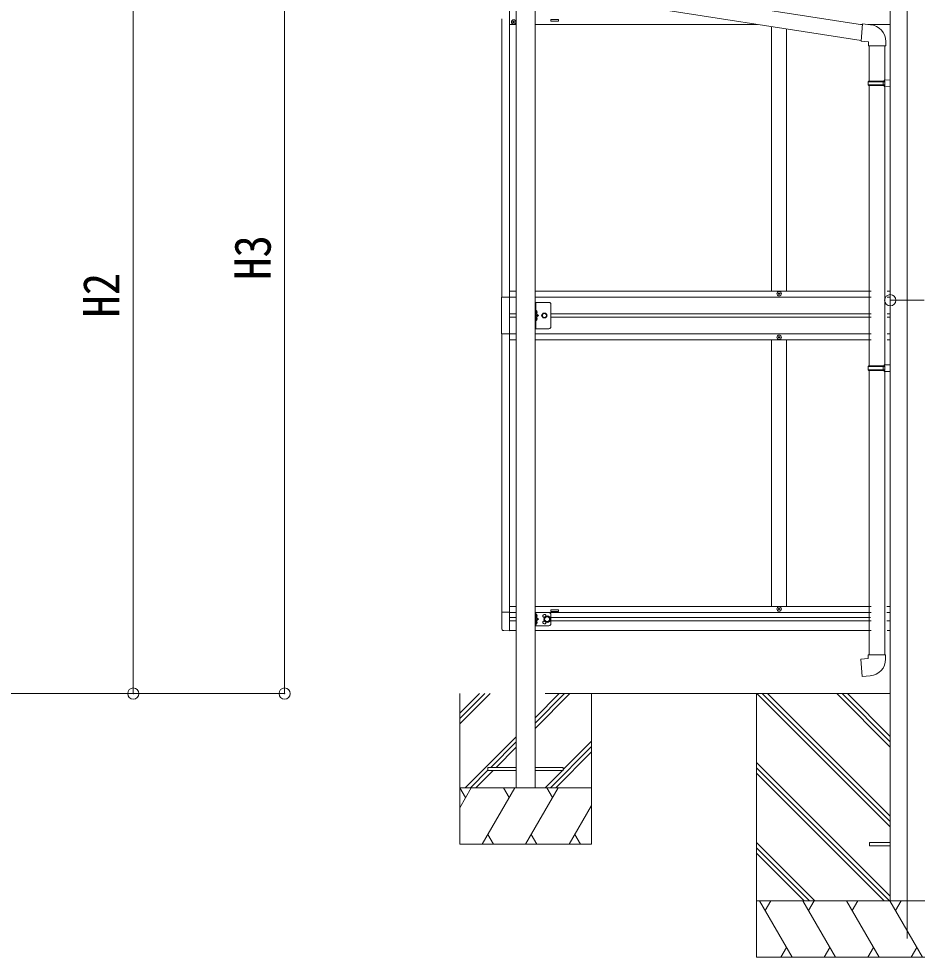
# Model space of a CAD drawing. Units: millimetres at full size, sheet at 1:30; details may follow other scales. Extents: x -8385 to 8479, y -5853 to 5787.
# Drawn here: x -4259 to -1874, y -2477 to 15 of the extents above; entities that cross this region are included whole.
import ezdxf
from ezdxf.enums import TextEntityAlignment as Align

# ---------------------------------------------------------------- set-up
doc = ezdxf.new("R2010")
doc.units = ezdxf.units.MM
doc.header["$LTSCALE"] = 30
doc.header["$PDMODE"] = 32
doc.header["$PDSIZE"] = 30
for name, color, linetype, lineweight in [('0-0_0', 7, 'Continuous', 9), ('0-1_本体', 4, 'Continuous', 9), ('0-2_部品', 7, 'Continuous', 9), ('0-8_PARTS2', 2, 'Continuous', 9), ('0-A_寸法', 6, 'Continuous', 9), ('1-0_FRAME', 7, 'Continuous', 9), ('1-1_GLASS', 4, 'Continuous', 9), ('1-2_GLASS_SEAL', 4, 'Continuous', 9)]:
    doc.layers.add(name, color=color, linetype=linetype, lineweight=lineweight)
doc.styles.add('ＭＳ ゴシック', font='')
doc.styles.get('ＭＳ ゴシック').set_extended_font_data('MS Gothic')

msp = doc.modelspace()

# ---------------------------------------------------------------- linework, layer by layer
at = {"layer": '0-0_0'}
for p, q in [((-6220.07, -1776.73), (-4232.23, -1776.73)), ((-1945.64, -1776.73), (-2861.44, -1776.73)), ((-2300.44, -1776.73), (-2300.44, -2476.73)), ((-1945.64, -2130.8), (-2299.7, -1776.73)), ((-1945.64, -2116.65), (-2285.56, -1776.73)), ((-1945.64, -2102.51), (-2271.42, -1776.73)), ((-1945.64, -1918.66), (-2087.57, -1776.73)), ((-1945.64, -1904.52), (-2073.43, -1776.73)), ((-1945.64, -1890.38), (-2059.28, -1776.73)), ((-1945.64, -2314.64), (-2300.44, -1959.85)), ((-1947.69, -2326.73), (-2300.44, -1973.99)), ((-1961.83, -2326.73), (-2300.44, -1988.13)), ((-2145.68, -2326.73), (-2300.44, -2171.98)), ((-2159.82, -2326.73), (-2300.44, -2186.12)), ((-2173.96, -2326.73), (-2300.44, -2200.26)), ((-2300.44, -2326.73), (-1500.44, -2326.73)), ((-2205.96, -2476.73), (-2292.56, -2326.73)), ((-2262.56, -2326.73), (-2277.56, -2352.72)), ((-2090.49, -2476.73), (-2177.09, -2326.73)), ((-2147.09, -2326.73), (-2162.09, -2352.72)), ((-1975.02, -2476.73), (-2061.62, -2326.73)), ((-2046.62, -2352.72), (-2031.62, -2326.73)), ((-1859.55, -2476.73), (-1946.15, -2326.73)), ((-1931.15, -2352.72), (-1916.15, -2326.73)), ((-2220.96, -2450.76), (-2235.96, -2476.73)), ((-2105.49, -2450.76), (-2120.49, -2476.73)), ((-1990.02, -2450.75), (-2005.02, -2476.73)), ((-1874.55, -2450.75), (-1889.55, -2476.73)), ((-1500.44, -2476.73), (-2300.44, -2476.73))]:
    msp.add_line(p, q, dxfattribs=at)
at = {"layer": '0-1_本体'}
msp.add_line((-1945.64, 149.65), (-1945.64, -2326.73), dxfattribs=at)
at = {"layer": '0-2_部品'}
for p, q in [((-2643.63, 95.56), (-2019.1, -1.33)), ((-2022.76, -43.26), (-2650.07, 54.06)), ((-1998.08, -1.14), (-2018.92, 0.68)), ((-1957.01, -56.89), (-1957.01, -45.97)), ((-2003.01, -56.89), (-1957.01, -56.89)), ((-2001.64, -56.89), (-2001.64, -150.79)), ((-1959.64, -56.89), (-1959.64, -148.23)), ((-1961.64, -148.29), (-1945.64, -147.82)), ((-1961.64, -150.29), (-1961.64, -148.29)), ((-1945.64, -147.82), (-1945.64, -165.76)), ((-2003.64, -152.79), (-2002.64, -150.79)), ((-2003.64, -152.79), (-1959.64, -152.79)), ((-2003.64, -152.79), (-2003.64, -160.79)), ((-2003.64, -160.79), (-1959.64, -160.79)), ((-2003.64, -160.79), (-2002.64, -162.79)), ((-2002.64, -150.79), (-1959.64, -150.79)), ((-2002.64, -162.79), (-1959.64, -162.79)), ((-2001.64, -162.79), (-2001.64, -906.98)), ((-1964.11, -152.79), (-1964.54, -150.79)), ((-1961.64, -150.29), (-1959.64, -150.29)), ((-1961.64, -165.29), (-1961.64, -163.29)), ((-1961.64, -165.29), (-1945.64, -165.76)), ((-1959.64, -165.35), (-1959.64, -904.42)), ((-2003.64, -908.98), (-2002.64, -906.98)), ((-2003.64, -908.98), (-1959.64, -908.98)), ((-2003.64, -908.98), (-2003.64, -916.98)), ((-2003.64, -916.98), (-1959.64, -916.98)), ((-2003.64, -916.98), (-2002.64, -918.98)), ((-2002.64, -906.98), (-1959.64, -906.98)), ((-2002.64, -918.98), (-1959.64, -918.98)), ((-2001.64, -918.98), (-2001.64, -1674.14)), ((-1964.11, -908.98), (-1964.54, -906.98)), ((-1961.64, -904.48), (-1945.64, -904.01)), ((-1961.64, -906.48), (-1961.64, -904.48)), ((-1961.64, -906.48), (-1959.64, -906.48)), ((-1961.64, -921.48), (-1961.64, -919.48)), ((-1961.64, -921.48), (-1945.64, -921.95)), ((-1959.64, -921.54), (-1959.67, -1549.58)), ((-1959.64, -921.54), (-1959.64, -1674.14)), ((-1945.64, -904.01), (-1945.64, -921.95)), ((-2003.64, -1674.14), (-1957.64, -1674.14)), ((-2003.64, -1684.14), (-2003.64, -1674.14)), ((-1957.64, -1674.14), (-1957.64, -1685.05))]:
    msp.add_line(p, q, dxfattribs=at)
at = {"layer": '0-2_部品', "color": 4}
for p, q in [((-2000.44, -2172.23), (-2000.44, -2181.23)), ((-1945.64, -2172.23), (-2000.44, -2172.23)), ((-1945.64, -2181.23), (-2000.44, -2181.23))]:
    msp.add_line(p, q, dxfattribs=at)
at = {"layer": '0-2_部品'}
for points in [[(-2018.92, 0.68), (-2022.93, -45.14), (-2003.01, -46.89), (-2003.01, -56.89)], [(-1964.11, -152.79), (-1964.11, -160.79), (-1964.54, -162.79)], [(-1961.64, -163.29), (-1959.64, -163.29), (-1959.64, -150.29)], [(-1964.11, -908.98), (-1964.11, -916.98), (-1964.54, -918.98)], [(-1961.64, -919.48), (-1959.64, -919.48), (-1959.64, -906.48)], [(-1998.72, -1729.88), (-2019.55, -1731.71), (-2023.56, -1685.88), (-2003.64, -1684.14)]]:
    msp.add_lwpolyline(points, dxfattribs=at)
for centre, start, end in [((-2002.01, -45.97), 0, 85), ((-2002.64, -1685.05), 275, 0)]:
    msp.add_arc(centre, 45, start, end, dxfattribs=at)
at = {"layer": '0-8_PARTS2'}
msp.add_line((-1900.44, 323.27), (-1900.44, -2426.73), dxfattribs=at)
at = {"layer": '0-A_寸法'}
for p, q in [((-3553.19, -1776.73), (-3553.19, 535.91)), ((-3954.99, -1776.73), (-3954.99, 335.57)), ((-1945.44, -732.83), (-1855.44, -732.83)), ((-3954.99, -1776.73), (-4256.41, -1776.73)), ((-3553.19, -1776.73), (-4232.23, -1776.73))]:
    msp.add_line(p, q, dxfattribs=at)
for p in [(-1945.44, -732.83), (-3954.99, -1776.73), (-3553.19, -1776.73)]:
    msp.add_point(p, dxfattribs=at)
at = {"layer": '1-0_FRAME'}
for p, q in [((-3088.44, -1829.08), (-3036.09, -1776.73)), ((-3088.44, -1843.22), (-3021.95, -1776.73)), ((-3088.44, -1857.36), (-3007.81, -1776.73)), ((-3088.44, -1776.73), (-3088.44, -2176.73)), ((-2888.44, -1869.49), (-2795.67, -1776.73)), ((-2888.44, -1855.35), (-2809.82, -1776.73)), ((-2888.44, -1841.21), (-2823.96, -1776.73)), ((-2738.44, -2176.73), (-2738.44, -1776.73)), ((-3073.96, -2026.73), (-2938.44, -1891.21)), ((-3005.82, -1972.73), (-2938.44, -1905.35)), ((-2847.69, -2026.73), (-2738.44, -1917.48)), ((-2813.44, -1978.34), (-2738.44, -1903.34)), ((-2991.68, -1972.73), (-2938.44, -1919.49)), ((-2833.54, -2026.73), (-2738.44, -1931.63)), ((-3059.82, -2026.73), (-3013.44, -1980.35)), ((-3045.68, -2026.73), (-2999.68, -1980.73)), ((-2861.83, -2026.73), (-2815.83, -1980.73)), ((-3088.44, -2079.85), (-3057.77, -2026.73)), ((-3088.44, -2026.73), (-2738.44, -2026.73)), ((-3072.77, -2052.71), (-3087.78, -2026.73)), ((-3028.91, -2176.73), (-2942.3, -2026.73)), ((-2957.3, -2052.71), (-2972.31, -2026.73)), ((-2913.44, -2176.73), (-2826.83, -2026.73)), ((-2841.83, -2052.71), (-2856.84, -2026.73)), ((-2797.97, -2176.73), (-2738.44, -2073.63)), ((-3013.91, -2150.75), (-2998.91, -2176.73)), ((-2898.44, -2150.75), (-2883.44, -2176.73)), ((-2782.97, -2150.75), (-2767.97, -2176.73)), ((-3088.44, -2176.73), (-2738.44, -2176.73))]:
    msp.add_line(p, q, dxfattribs=at)
at = {"layer": '1-1_GLASS'}
for p, q in [((-2938.44, 103.48), (-2938.44, -2026.73)), ((-2888.44, 103.48), (-2888.44, -2026.73)), ((-2956.44, -1610.24), (-2956.44, 63.76)), ((-2976.44, 14.56), (-2976.44, -724.24)), ((-2938.44, -0.62), (-2956.44, -0.62)), ((-2297.61, -0.62), (-2888.44, -0.62)), ((-2260.44, -6.39), (-2260.44, -708.24)), ((-2220.44, -12.59), (-2220.44, -708.24)), ((-2019.03, -0.62), (-2023.65, -0.62)), ((-1945.64, -0.62), (-2004.04, -0.62)), ((-2956.44, -708.74), (-2938.44, -708.74)), ((-2888.44, -708.74), (-1995.94, -708.74)), ((-1953.94, -708.74), (-1945.64, -708.74)), ((-2956.44, -724.24), (-2938.44, -724.24)), ((-2888.44, -724.24), (-1995.94, -724.24)), ((-1953.94, -724.24), (-1945.64, -724.24)), ((-2956.44, -768.74), (-2938.44, -768.74)), ((-2846.44, -768.74), (-1995.94, -768.74)), ((-1953.94, -768.74), (-1945.64, -768.74)), ((-2938.44, -777.74), (-2956.44, -777.74)), ((-1995.94, -777.74), (-2846.44, -777.74)), ((-1945.64, -777.74), (-1953.94, -777.74)), ((-2976.44, -822.24), (-2976.44, -1561.04)), ((-2956.44, -822.24), (-2938.44, -822.24)), ((-2938.44, -837.74), (-2956.44, -837.74)), ((-2888.44, -822.24), (-1995.94, -822.24)), ((-1995.94, -837.74), (-2888.44, -837.74)), ((-2260.44, -1545.74), (-2260.44, -837.74)), ((-2220.44, -1545.74), (-2220.44, -837.74)), ((-1953.94, -822.24), (-1945.64, -822.24)), ((-1945.64, -837.74), (-1953.94, -837.74)), ((-2956.44, -1545.74), (-2938.44, -1545.74)), ((-2956.44, -1561.24), (-2938.44, -1561.24)), ((-2888.44, -1545.74), (-1995.94, -1545.74)), ((-2888.44, -1561.24), (-1995.94, -1561.24)), ((-1954.14, -1545.74), (-1945.64, -1545.74)), ((-1954.14, -1561.24), (-1945.64, -1561.24)), ((-2956.44, -1574.74), (-2938.44, -1574.74)), ((-2956.44, -1583.74), (-2938.44, -1583.74)), ((-2846.44, -1574.74), (-1997.94, -1574.74)), ((-2846.44, -1583.74), (-1995.94, -1583.74)), ((-1954.14, -1583.74), (-1945.64, -1583.74)), ((-2956.44, -1609.74), (-2938.44, -1609.74)), ((-2888.44, -1609.74), (-1995.94, -1609.74)), ((-1953.94, -1609.74), (-1945.64, -1609.74))]:
    msp.add_line(p, q, dxfattribs=at)
for points in [[(-2826.44, 12.88), (-2846.44, 12.88), (-2846.44, 7.88), (-2826.44, 7.88)], [(-2826.44, -1559.24), (-2846.44, -1559.24), (-2846.44, -1554.24), (-2826.44, -1554.24)]]:
    msp.add_lwpolyline(points, close=True, dxfattribs=at)
at = {"layer": '1-2_GLASS_SEAL'}
for p, q in [((-2946.94, 6.38), (-2947.94, 6.38)), ((-2943.94, 5.38), (-2942.94, 5.38)), ((-2241.94, -715.74), (-2242.94, -715.74)), ((-2238.94, -714.74), (-2237.94, -714.74)), ((-2851.44, -738.24), (-2888.44, -738.24)), ((-2885.94, -738.24), (-2885.94, -808.24)), ((-2846.44, -803.24), (-2846.44, -743.24)), ((-2885.44, -768.24), (-2885.94, -768.15)), ((-2885.94, -768.24), (-2878.94, -773.24)), ((-2885.44, -760.24), (-2884.64, -760.38)), ((-2885.44, -768.24), (-2884.64, -768.1)), ((-2885.94, -773.24), (-2878.94, -773.24)), ((-2885.94, -778.24), (-2878.94, -773.24)), ((-2885.44, -786.24), (-2885.94, -786.15)), ((-2885.44, -778.24), (-2884.64, -778.38)), ((-2885.44, -786.24), (-2884.64, -786.1)), ((-2241.94, -830.74), (-2242.94, -830.74)), ((-2238.94, -831.74), (-2237.94, -831.74)), ((-2976.94, -1603.95), (-2976.94, -1561.05)), ((-2976.94, -1561.05), (-2956.44, -1561.05)), ((-2956.44, -1610.24), (-2956.44, -1561.05)), ((-2888.44, -1596.74), (-2888.44, -1561.74)), ((-2851.44, -1561.74), (-2888.44, -1561.74)), ((-2885.94, -1596.74), (-2885.94, -1561.74)), ((-2885.44, -1566.24), (-2884.64, -1566.38)), ((-2846.44, -1591.74), (-2846.44, -1566.74)), ((-2241.94, -1552.74), (-2242.94, -1552.74)), ((-2238.94, -1551.74), (-2237.94, -1551.74)), ((-2885.44, -1574.24), (-2885.94, -1574.15)), ((-2885.94, -1579.24), (-2878.94, -1579.24)), ((-2885.44, -1592.24), (-2885.94, -1592.15)), ((-2885.44, -1574.24), (-2884.64, -1574.1)), ((-2885.44, -1584.24), (-2884.64, -1584.38)), ((-2885.44, -1592.24), (-2884.64, -1592.1)), ((-2956.44, -1610.24), (-2971.73, -1609.44)), ((-2851.44, -1596.74), (-2888.44, -1596.74)), ((-2938.44, -1972.73), (-3013.44, -1972.73)), ((-2888.44, -1980.73), (-2813.44, -1980.73))]:
    msp.add_line(p, q, dxfattribs=at)
for points in [[(-2947.94, 6.38), (-2947.94, 5.38), (-2946.94, 5.38)], [(-2944.94, 7.38), (-2944.94, 8.38), (-2945.94, 8.38), (-2945.94, 7.38)], [(-2945.94, 4.38), (-2945.94, 3.38), (-2944.94, 3.38), (-2944.94, 4.38)], [(-2942.94, 5.38), (-2942.94, 6.38), (-2943.94, 6.38)], [(-2242.94, -715.74), (-2242.94, -714.74), (-2241.94, -714.74)], [(-2240.94, -713.74), (-2240.94, -712.74), (-2239.94, -712.74), (-2239.94, -713.74)], [(-2239.94, -716.74), (-2239.94, -717.74), (-2240.94, -717.74), (-2240.94, -716.74)], [(-2237.94, -714.74), (-2237.94, -715.74), (-2238.94, -715.74)], [(-2956.44, -724.24), (-2977.14, -724.24), (-2977.14, -822.24), (-2956.44, -822.24)], [(-2851.44, -808.24), (-2888.44, -808.24), (-2888.44, -738.24)], [(-2886.32, -764.24), (-2885.69, -763.05), (-2883.46, -761.94)], [(-2886.32, -764.24), (-2885.69, -765.43), (-2883.46, -766.54)], [(-2885.44, -768.24), (-2885.44, -760.24), (-2885.94, -760.33), (-2885.94, -768.15)], [(-2886.32, -782.24), (-2885.69, -781.05), (-2883.46, -779.94)], [(-2886.32, -782.24), (-2885.69, -783.43), (-2883.46, -784.54)], [(-2885.44, -786.24), (-2885.44, -778.24), (-2885.94, -778.33), (-2885.94, -786.15)], [(-2242.94, -830.74), (-2242.94, -831.74), (-2241.94, -831.74)], [(-2239.94, -829.74), (-2239.94, -828.74), (-2240.94, -828.74), (-2240.94, -829.74)], [(-2240.94, -832.74), (-2240.94, -833.74), (-2239.94, -833.74), (-2239.94, -832.74)], [(-2237.94, -831.74), (-2237.94, -830.74), (-2238.94, -830.74)], [(-2886.32, -1570.24), (-2885.69, -1569.05), (-2883.46, -1567.94)], [(-2885.44, -1574.24), (-2885.44, -1566.24), (-2885.94, -1566.33), (-2885.94, -1574.15)], [(-2242.94, -1552.74), (-2242.94, -1551.74), (-2241.94, -1551.74)], [(-2240.94, -1550.74), (-2240.94, -1549.74), (-2239.94, -1549.74), (-2239.94, -1550.74)], [(-2239.94, -1553.74), (-2239.94, -1554.74), (-2240.94, -1554.74), (-2240.94, -1553.74)], [(-2237.94, -1551.74), (-2237.94, -1552.74), (-2238.94, -1552.74)], [(-2886.32, -1570.24), (-2885.69, -1571.43), (-2883.46, -1572.54)], [(-2886.32, -1588.24), (-2885.69, -1587.05), (-2883.46, -1585.94)], [(-2886.32, -1588.24), (-2885.69, -1589.43), (-2883.46, -1590.54)], [(-2885.94, -1584.24), (-2878.94, -1579.24), (-2885.94, -1574.24)], [(-2885.44, -1592.24), (-2885.44, -1584.24), (-2885.94, -1584.33), (-2885.94, -1592.15)], [(-3013.44, -1972.73), (-3013.44, -1980.73), (-2938.44, -1980.73)], [(-2813.44, -1980.73), (-2813.44, -1972.73), (-2888.44, -1972.73)]]:
    msp.add_lwpolyline(points, dxfattribs=at)
for points in [[(-2870.95, -773.24), (-2867.19, -779.74), (-2859.69, -779.74), (-2855.93, -773.24), (-2859.69, -766.74), (-2867.19, -766.74)], [(-2856.44, -1571.74), (-2862.94, -1575.49), (-2862.94, -1582.99), (-2856.44, -1586.75), (-2849.94, -1582.99), (-2849.94, -1575.49)]]:
    msp.add_lwpolyline(points, close=True, dxfattribs=at)
for centre, radius in [((-2945.44, 5.88), 5.9), ((-2240.44, -715.24), 5.9), ((-2863.44, -773.24), 6.5), ((-2863.44, -773.24), 5.5), ((-2240.44, -831.24), 5.9), ((-2240.44, -1552.24), 5.9), ((-2856.44, -1579.24), 8.5), ((-2856.44, -1579.24), 7.5), ((-2856.44, -1579.24), 6.5)]:
    msp.add_circle(centre, radius, dxfattribs=at)
for centre, radius, start, end in [((-2946.94, 7.38), 1, 270, 0), ((-2946.94, 4.38), 1, 0, 90), ((-2943.94, 7.38), 1, 180, 270), ((-2943.94, 4.38), 1, 90, 180), ((-2241.94, -713.74), 1, 270, 0), ((-2241.94, -716.74), 1, 0, 90), ((-2238.94, -713.74), 1, 180, 270), ((-2238.94, -716.74), 1, 90, 180), ((-2851.44, -743.24), 5, 0, 90), ((-2884.79, -761.27), 0.9, 32.05588, 80), ((-2884.79, -767.21), 0.9, 280, 327.94412), ((-2889.54, -764.24), 6.5, 327.94412, 32.05588), ((-2884.79, -779.27), 0.9, 32.05588, 80), ((-2884.79, -785.21), 0.9, 280, 327.94412), ((-2889.54, -782.24), 6.5, 327.94412, 32.05588), ((-2851.44, -803.24), 5, 270, 0), ((-2241.94, -829.74), 1, 270, 0), ((-2241.94, -832.74), 1, 0, 90), ((-2238.94, -829.74), 1, 180, 270), ((-2238.94, -832.74), 1, 90, 180), ((-2884.79, -1567.27), 0.9, 32.05588, 80), ((-2889.54, -1570.24), 6.5, 327.94412, 32.05588), ((-2863.44, -1570.74), 4.25, 353.70569, 265.23923), ((-2851.44, -1566.74), 5, 0, 90), ((-2241.94, -1550.74), 1, 270, 0), ((-2241.94, -1553.74), 1, 0, 90), ((-2238.94, -1550.74), 1, 180, 270), ((-2238.94, -1553.74), 1, 90, 180), ((-2884.79, -1573.21), 0.9, 280, 327.94412), ((-2884.79, -1585.27), 0.9, 32.05588, 80), ((-2884.79, -1591.21), 0.9, 280, 327.94412), ((-2889.54, -1588.24), 6.5, 327.94412, 32.05588), ((-2863.44, -1587.74), 4.25, 94.76077, 6.29431), ((-2851.44, -1591.74), 5, 270, 0), ((-2971.44, -1603.95), 5.5, 180, 267)]:
    msp.add_arc(centre, radius, start, end, dxfattribs=at)

# ---------------------------------------------------------------- texts
at = {"layer": '0-A_寸法', "color": 7, "style": 'ＭＳ ゴシック', "width": 0.9}
for s, p in [('H3', (-3561.19, -678.41)), ('H2', (-3962.99, -778.58))]:
    msp.add_text(s, height=96.77, rotation=90, dxfattribs=at).set_placement(p, align=Align.BOTTOM_LEFT)

doc.saveas('drawing.dxf')
